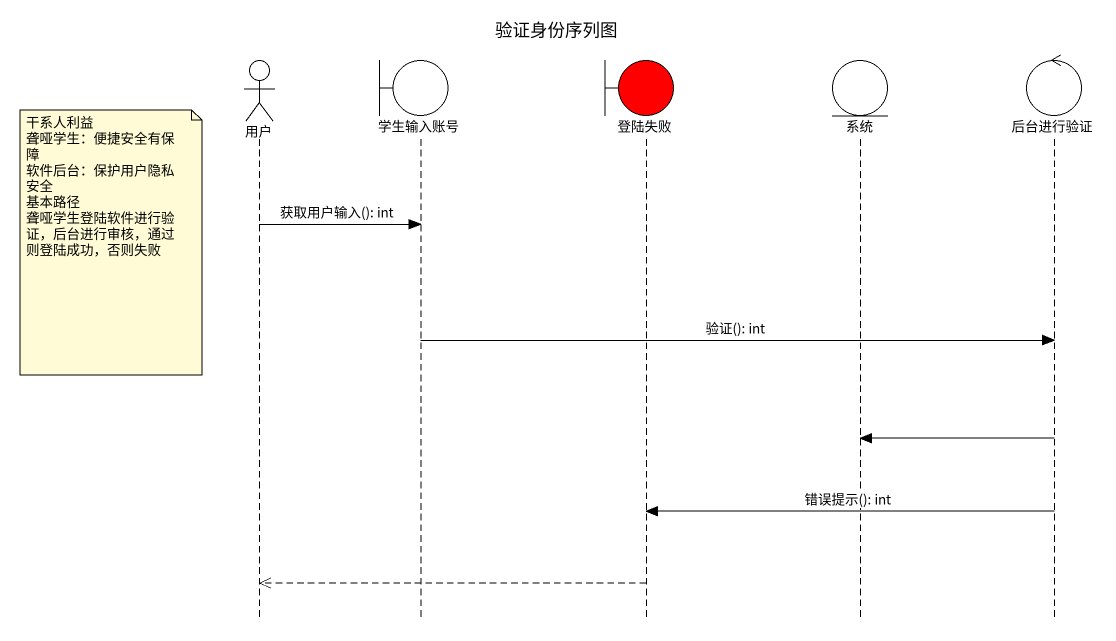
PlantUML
@startuml
title 验证身份序列图
hide footbox
actor 用户
boundary 学生输入账号
boundary 登陆失败 #FF0000
entity 系统
control 后台进行验证

用户 -> 学生输入账号 : 获取用户输入(): int
note left of 用户
  干系人利益
  聋哑学生：便捷安全有保障
  软件后台：保护用户隐私安全
  基本路径
  聋哑学生登陆软件进行验证，后台进行审核，通过则登陆成功，否则失败
end note
学生输入账号 -> 后台进行验证 : 验证(): int
后台进行验证 -> 系统
后台进行验证 -> 登陆失败 : 错误提示(): int
登陆失败 -->> 用户
@enduml
